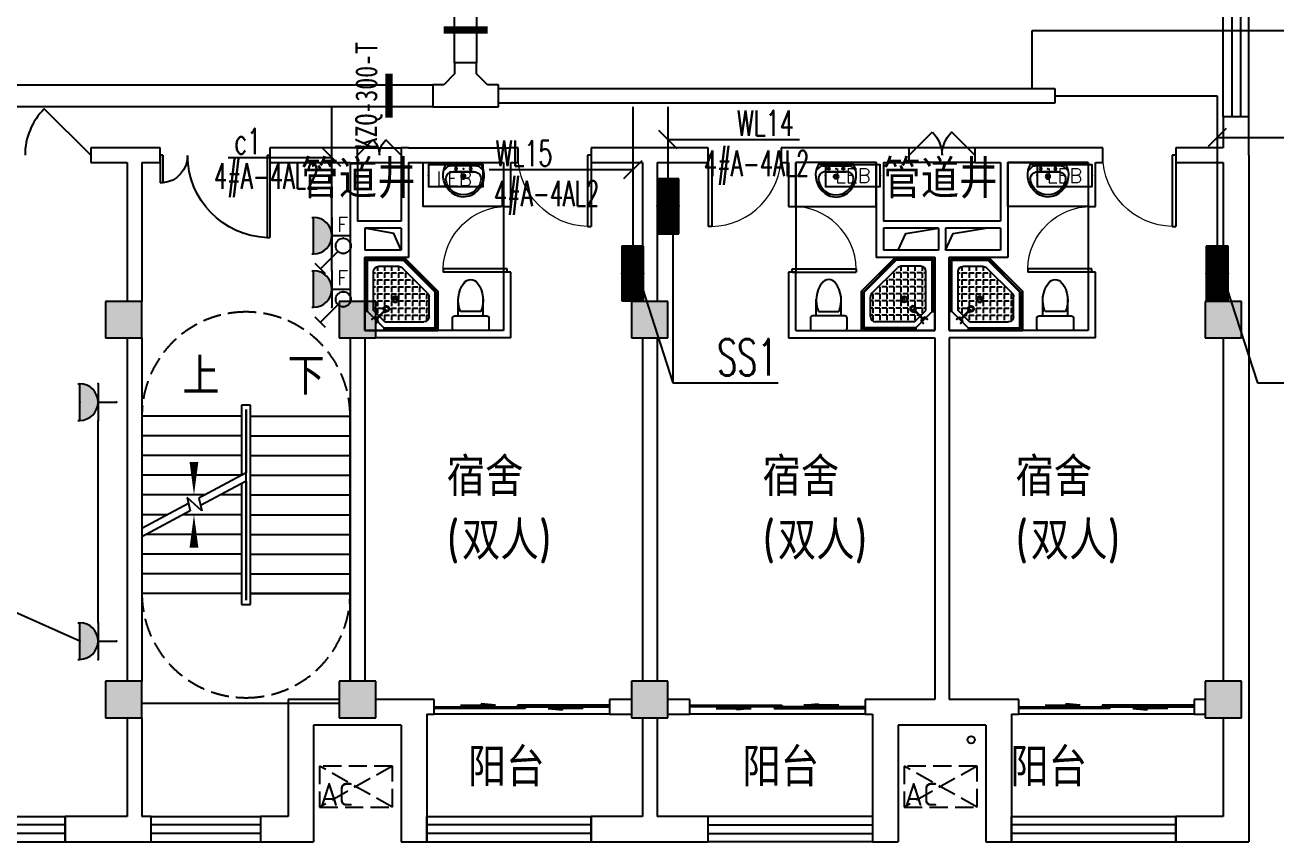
# Model space of a CAD drawing. Extents: x 1725663 to 4653551, y -550461 to 248782.
# Drawn here: x 2150700 to 2167821, y -526837 to -515654 of the extents above; entities that cross this region are included whole.
import ezdxf
from ezdxf.enums import TextEntityAlignment as Align

# ---------------------------------------------------------------- set-up
doc = ezdxf.new("R2010")
doc.units = 0
doc.header["$LTSCALE"] = 1000
doc.linetypes.add('DASH', pattern=[0.35, 0.25, -0.1])
for name, color, linetype in [('0-底图', 7, 'Continuous'), ('0000集水坑', 4, 'Continuous'), ('A-FLOR-STRS', 140, 'Continuous'), ('CABLETRAY', 4, 'Continuous'), ('CABLETRAY_DIM', 3, 'Continuous'), ('CLAYER', 7, 'Continuous'), ('COLUMN', 255, 'Continuous'), ('DIM-照明', 3, 'Continuous'), ('DIM-箱柜', 7, 'Continuous'), ('DIM_SYMB', 3, 'Continuous'), ('DOOR_FIRE', 4, 'Continuous'), ('EQUIP-插座', 3, 'Continuous'), ('EQUIP-照明', 3, 'Continuous'), ('EQUIP-箱柜', 3, 'Continuous'), ('PUB_HATCH', 8, 'Continuous'), ('PUB_TEXT', 7, 'Continuous'), ('STAIR', 2, 'Continuous'), ('TEL_TEXT', 7, 'Continuous'), ('WALL', 2, 'Continuous'), ('WINDOW', 4, 'Continuous'), ('WIRE-照明', 6, 'Continuous'), ('抗震支吊架', 2, 'Continuous'), ('洁具', 213, 'Continuous'), ('空调外机', 211, 'Continuous')]:
    doc.layers.add(name, color=color, linetype=linetype)
doc.styles.add('_TCH_DIM', font='SIMPLEX', dxfattribs={"width": 0.8, "height": 5, "bigfont": 'HZTXT'})
doc.styles.add('_TEL_DIM', font='SIMPLEX', dxfattribs={"width": 0.8, "height": 3.5, "bigfont": 'HZTXT'})
doc.styles.add('kzcad', font='', dxfattribs={"width": 0.8})
doc.styles.get("Standard").update_dxf_attribs({"font": 'geniso.shx', "bigfont": 'hztxt.shx'})
doc.styles.get('kzcad').set_extended_font_data('SimSun')

# ---------------------------------------------------------------- blocks, each defined once
blk = doc.blocks.new('*X490')
at = {"color": 0}
for p, q in [((-250, 33), (-83, 200)), ((-250, 68), (-118, 200)), ((-250, 104), (-154, 200)), ((-250, 139), (-189, 200)), ((-250, 174), (-224, 200)), ((-247, 0), (-47, 200)), ((-212, 0), (-12, 200)), ((-177, 0), (23, 200)), ((-141, 0), (59, 200)), ((-106, 0), (94, 200)), ((-71, 0), (129, 200)), ((-35, 0), (165, 200)), ((0, 0), (200, 200)), ((35, 0), (235, 200)), ((71, 0), (250, 179)), ((106, 0), (250, 144)), ((141, 0), (250, 109)), ((177, 0), (250, 73)), ((212, 0), (250, 38)), ((247, 0), (250, 3))]:
    blk.add_line(p, q, dxfattribs=at)
blk = doc.blocks.new('$equip$00002943')
for p, q in [((-0.75, 0.6), (-0.75, 0)), ((0.75, 0.6), (-0.75, 0.6)), ((0.75, 0), (0.75, 0.6)), ((-0.75, 0), (0.75, 0))]:
    blk.add_line(p, q)
for points, const_width in [([(-0.75, 0.3), (0.75, 0.3)], 0.6), ([(-0.75, 0.6), (-0.75, 0), (0.75, 0), (0.75, 0.6), (-0.75, 0.6), (-0.75, 0)], 0.02)]:
    blk.add_lwpolyline(points, dxfattribs=dict(const_width=const_width))
for p in [(0, 0.6), (-0.75, 0.3), (0, 0), (0.75, 0.3)]:
    blk.add_point(p)
at = {"xscale": 0.00300000000061118, "yscale": 0.00300000000061118, "zscale": 0.00300000000061118}
blk.add_blockref('*X490', (0, 0), dxfattribs=at)
at = {"color": 7, "style": '_TEL_DIM', "flags": 1}
for tag in ['A', 'REMARK']:
    blk.add_attdef(tag, text='', height=0.00002, dxfattribs=at).set_placement((0, 0), align=Align.MIDDLE_CENTER)
blk = doc.blocks.new('$equip$00001237')
for p, q in [((-0.5, 1.05), (-0.5, 1)), ((0.5, 1.05), (0.5, 1)), ((-0.5, 1), (0.5, 1)), ((0.5, 0.5), (-0.5, 0.5)), ((0, 0.5), (0, 0))]:
    blk.add_line(p, q)
blk.add_arc((0, 1), 0.5, 180, 0)
for p in [(0, 1), (-0.5, 0.5), (0.5, 0.5), (0, 0)]:
    blk.add_point(p)
for points in [[(0.433, 0.75), (-0.433, 0.75), (0.5, 1), (-0.5, 1)], [(0.25, 0.567), (-0.25, 0.567), (0.433, 0.75), (-0.433, 0.75)], [(0, 0.5), (0, 0.5), (0.25, 0.567), (-0.25, 0.567)]]:
    blk.add_solid(points)
at = {"flags": 9}
blk.add_attdef('A', (0, 0), '', height=0.00002, dxfattribs=at)
blk = doc.blocks.new('$equip$00001764')
for p, q in [((-0.5, 1.05), (-0.5, 1)), ((0.5, 1.05), (0.5, 1)), ((-0.5, 1), (0.5, 1)), ((0.5, 0.5), (-0.5, 0.5)), ((0, 0.5), (0, 0))]:
    blk.add_line(p, q)
blk.add_arc((0, 1), 0.5, 180, 0)
for p in [(-0.5, 0.5), (0.5, 0.5), (0, 0)]:
    blk.add_point(p)
for points in [[(0.433, 0.75), (-0.433, 0.75), (0.5, 1), (-0.5, 1)], [(0.25, 0.567), (-0.25, 0.567), (0.433, 0.75), (-0.433, 0.75)], [(0, 0.5), (0, 0.5), (0.25, 0.567), (-0.25, 0.567)]]:
    blk.add_solid(points)
at = {"color": 7, "style": '_TEL_DIM'}
blk.add_attdef('$TEXT$', text='', height=0.4, dxfattribs=at).set_placement((0.303, 0.211), align=Align.MIDDLE_CENTER)
at = {"color": 7, "style": '_TEL_DIM', "flags": 1}
blk.add_attdef('A', text='', height=0.00002, dxfattribs=at).set_placement((0, 0), align=Align.MIDDLE_CENTER)
blk = doc.blocks.new('$equip$00002327')
for p, q in [((0.147, 0.356), (0.625, 0.833)), ((0.484, 0.975), (0.766, 0.692))]:
    blk.add_line(p, q)
blk.add_circle((0, 0.208), 0.208)
for p in [(0, 0.417), (-0.208, 0.208), (0, 0), (0.208, 0.208)]:
    blk.add_point(p)
at = {"color": 7, "flags": 1}
blk.add_attdef('A', text='', height=0.00002, dxfattribs=at).set_placement((0, 0), align=Align.MIDDLE_CENTER)
blk = doc.blocks.new('$equip$00002908')
for p, q in [((0.75, 0.6), (-0.75, 0.6)), ((-0.75, 0.6), (-0.75, 0)), ((0.75, 0), (0.75, 0.6)), ((-0.75, 0), (0.75, 0))]:
    blk.add_line(p, q)
at = {"const_width": 0.04}
blk.add_lwpolyline([(-0.75, 0.6), (-0.75, 0), (0.75, 0), (0.75, 0.6), (-0.75, 0.6), (-0.75, 0)], dxfattribs=at)
for p in [(0, 0.6), (-0.75, 0.3), (0, 0), (0.75, 0.3)]:
    blk.add_point(p)
at = {"color": 7, "style": '_TEL_DIM'}
blk.add_attdef('$TEXT$', text='', height=0.4, dxfattribs=at).set_placement((0, 0.3), align=Align.MIDDLE_CENTER)
at = {"color": 7, "style": '_TEL_DIM', "flags": 1}
for tag in ['A', 'REMARK']:
    blk.add_attdef(tag, text='', height=0.00002, dxfattribs=at).set_placement((0, 0), align=Align.MIDDLE_CENTER)
blk = doc.blocks.new('2t21gqw')
at = {"layer": '0000集水坑'}
blk.add_circle((103100, -76400), 50, dxfattribs=at)
blk = doc.blocks.new('1F平面-CAD导入_dwg_Drawing4_t3_dwg_$plan$00001613-474159-1F-927810-1F')
at = {"layer": '洁具'}
for p, q in [((-30, 250), (-170, 250)), ((-200, 170), (-430, 170)), ((-260, -140), (-260, 140)), ((-200, -170), (-200, -220)), ((-170, -250), (-30, -250))]:
    blk.add_line(p, q, dxfattribs=at)
for points in [[(-200, 220), (-200, 170), (-200, -170), (-430, -170)], [(0, -220), (0, 220)]]:
    blk.add_lwpolyline(points, dxfattribs=at)
for centre, radius, start, end in [((-170, 220), 30, 90, 180), ((-30, 220), 30, 0, 90), ((-590, 0), 110, 123.4509, 236.5491), ((-413, -227), 398, 67.4505, 126.6381), ((-413, 227), 398, 233.3619, 292.5495), ((-170, -220), 30, 180, 270), ((-30, -220), 30, 270, 0)]:
    blk.add_arc(centre, radius, start, end, dxfattribs=at)
blk = doc.blocks.new('$lvtry$00000169')
at = {"color": 0}
for p, q in [((259, -36), (259, 0)), ((259, -36), (36, -259)), ((276, -120), (120, -276)), ((144, -151), (291, -298)), ((151, -144), (298, -291)), ((259, -24), (976, -24)), ((259, -36), (964, -36)), ((270, -213), (270, -143)), ((276, -120), (808, -120)), ((366, -213), (366, -143)), ((462, -213), (462, -143)), ((558, -213), (558, -143)), ((655, -213), (655, -143)), ((751, -213), (751, -143)), ((847, -213), (847, -143)), ((964, -36), (976, -24)), ((964, -36), (964, -525)), ((976, -24), (976, -530)), ((36, -259), (0, -259)), ((24, -259), (24, -976)), ((36, -259), (36, -964)), ((120, -276), (120, -808)), ((120, -309), (147, -309)), ((173, -309), (173, -239)), ((173, -309), (243, -309)), ((173, -405), (173, -335)), ((183, -213), (205, -213)), ((220, -213), (243, -213)), ((270, -213), (340, -213)), ((270, -263), (270, -239)), ((270, -405), (270, -335)), ((334, -309), (340, -309)), ((366, -213), (436, -213)), ((366, -309), (366, -239)), ((366, -309), (436, -309)), ((366, -405), (366, -335)), ((462, -213), (532, -213)), ((462, -309), (462, -239)), ((462, -309), (532, -309)), ((462, -405), (462, -335)), ((558, -213), (628, -213)), ((558, -309), (558, -239)), ((558, -309), (628, -309)), ((558, -405), (558, -335)), ((655, -213), (725, -213)), ((655, -309), (655, -239)), ((655, -309), (725, -309)), ((655, -405), (655, -335)), ((751, -213), (821, -213)), ((751, -309), (751, -239)), ((751, -309), (821, -309)), ((751, -405), (751, -335)), ((847, -213), (880, -213)), ((847, -309), (847, -239)), ((847, -309), (880, -309)), ((847, -405), (847, -335)), ((880, -192), (880, -460)), ((120, -405), (147, -405)), ((120, -501), (147, -501)), ((173, -405), (243, -405)), ((173, -501), (173, -431)), ((173, -501), (243, -501)), ((270, -405), (340, -405)), ((270, -501), (270, -431)), ((270, -501), (340, -501)), ((366, -405), (379, -405)), ((366, -501), (366, -431)), ((366, -501), (436, -501)), ((462, -405), (532, -405)), ((462, -501), (462, -431)), ((462, -501), (532, -501)), ((859, -511), (511, -859)), ((558, -405), (628, -405)), ((558, -501), (558, -431)), ((558, -501), (628, -501)), ((655, -405), (725, -405)), ((655, -501), (655, -431)), ((655, -501), (725, -501)), ((751, -405), (821, -405)), ((751, -501), (751, -431)), ((751, -501), (821, -501)), ((847, -405), (880, -405)), ((847, -501), (847, -431)), ((847, -501), (867, -501)), ((120, -598), (147, -598)), ((173, -598), (173, -528)), ((173, -598), (243, -598)), ((173, -694), (173, -624)), ((270, -598), (270, -528)), ((270, -598), (340, -598)), ((270, -694), (270, -624)), ((366, -598), (366, -528)), ((366, -598), (436, -598)), ((366, -694), (366, -624)), ((462, -598), (462, -528)), ((462, -598), (532, -598)), ((462, -694), (462, -624)), ((964, -525), (525, -964)), ((976, -530), (530, -976)), ((558, -598), (558, -528)), ((558, -598), (628, -598)), ((558, -694), (558, -624)), ((655, -598), (655, -528)), ((655, -598), (725, -598)), ((655, -694), (655, -624)), ((751, -598), (751, -528)), ((751, -598), (773, -598)), ((964, -525), (976, -530)), ((120, -694), (147, -694)), ((120, -790), (147, -790)), ((173, -694), (243, -694)), ((173, -790), (173, -720)), ((173, -790), (243, -790)), ((173, -878), (173, -816)), ((270, -694), (340, -694)), ((270, -790), (270, -720)), ((270, -790), (340, -790)), ((270, -880), (270, -816)), ((366, -694), (436, -694)), ((366, -790), (366, -720)), ((366, -790), (436, -790)), ((366, -880), (366, -816)), ((462, -694), (532, -694)), ((462, -790), (462, -720)), ((462, -790), (532, -790)), ((462, -880), (462, -816)), ((558, -694), (628, -694)), ((558, -790), (558, -720)), ((558, -790), (580, -790)), ((655, -694), (676, -694)), ((36, -964), (24, -976)), ((24, -976), (530, -976)), ((36, -964), (525, -964)), ((192, -880), (460, -880)), ((525, -964), (530, -976))]:
    blk.add_line(p, q, dxfattribs=at)
blk.add_lwpolyline([(0, 0), (0, -1000), (540, -1000), (1000, -540), (1000, 0)], close=True)
for points in [[(0, 0), (0, -1000)], [(0, 0), (1000, 0)], [(1000, 0), (1000, -540)], [(136, -190), (148, -178), (132, -162), (121, -174)], [(190, -136), (178, -148), (162, -132), (174, -121)], [(1000, -540), (540, -1000)], [(0, -1000), (540, -1000)]]:
    blk.add_lwpolyline(points, close=True, dxfattribs=at)
for radius in [43.8, 31.1]:
    blk.add_circle((416, -428), radius, dxfattribs=at)
for centre, radius, start, end in [((808, -192), 72, 0, 90), ((296, -296), 40.6, 142.583, 128.4197), ((296, -296), 28.6, 145.828, 125.6599), ((808, -460), 72, 315, 0), ((192, -808), 72, 180, 270), ((460, -808), 72, 270, 315)]:
    blk.add_arc(centre, radius, start, end, dxfattribs=at)
for p in [(103, -156, 0), (156, -102, 0), (416, -428, 0)]:
    blk.add_point(p, dxfattribs=at)
blk = doc.blocks.new('$lvtry$00000178')
at = {"color": 0}
for p, q in [((-238, 0), (238, 0)), ((-214, -36), (-272, -91)), ((-180, -23), (180, -23)), ((-142, -105), (140, -105)), ((140, -105), (-142, -105)), ((216, -37), (268, -91))]:
    blk.add_line(p, q, dxfattribs=at)
blk.add_lwpolyline([(-104, -430, 0.224698), (110, -425, 0.348046), (269, -79), (239, 0), (-241, 0), (-271, -79, 0.356844)], format="xyb", close=True, dxfattribs=at)
for centre, radius in [((-100, -65), 16.3), ((1, -172), 31.6), ((100, -65), 16.3)]:
    blk.add_circle(centre, radius, dxfattribs=at)
at = {"color": 0, "lineweight": 13}
blk.add_circle((1, -172), 23, dxfattribs=at)
at = {"color": 0}
for centre, radius, start, end in [((-142, -205), 100, 90, 190.5602), ((-180, -73), 50, 90, 133.181), ((140, -205), 100, 349.4398, 90), ((180, -73), 50, 44.5607, 90), ((-1, -179), 243, 190.5602, 349.4398)]:
    blk.add_arc(centre, radius, start, end, dxfattribs=at)
for p in [(0, -65), (1, -172)]:
    blk.add_point(p, dxfattribs=at)
blk = doc.blocks.new('A$C70365C93')
at = {"layer": '洁具'}
blk.add_lwpolyline([(-1900, 2300), (-1900, 1700), (-800, 1700), (-800, 2300)], close=True, dxfattribs=at)
blk.add_blockref('$lvtry$00000178', (-1350, 2280), dxfattribs=at)
at = {"layer": '洁具', "rotation": 180}
blk.add_blockref('$lvtry$00000169', (0, 0), dxfattribs=at)
at = {"layer": '洁具', "extrusion": (0, 0, -1), "xscale": -1, "zscale": -1, "rotation": 90}
blk.add_blockref('1F平面-CAD导入_dwg_Drawing4_t3_dwg_$plan$00001613-474159-1F-927810-1F', (1450, 0), dxfattribs=at)
blk = doc.blocks.new('A$Cf5a72a1b')
at = {"layer": '空调外机', "linetype": 'DASH'}
for p, q in [((1000, 563), (0, 0)), ((1000, 0), (0, 563))]:
    blk.add_line(p, q, dxfattribs=at)
blk.add_lwpolyline([(1000, 563), (0, 563), (0, 0), (1000, 0)], close=True, dxfattribs=at)
at = {"layer": 'PUB_TEXT'}
blk.add_text('AC', height=315, dxfattribs=at).set_placement((5, 18))
blk = doc.blocks.new('$DorLib2D$00000116')
at = {"color": 0}
for p, q in [((-0.5, 0), (-0.146, 0.354)), ((0.5, 0), (0.146, 0.354))]:
    blk.add_line(p, q, dxfattribs=at)
for centre, start, end in [((-0.5, 0), 0, 45), ((0.5, 0), 135, 180)]:
    blk.add_arc(centre, 0.5, start, end, dxfattribs=at)
blk = doc.blocks.new('$WINLIB2D$00000001')
at = {"color": 0}
for points in [[(-0.5, 0.5), (-0.5, -0.5)], [(-0.5, 0.5), (0.5, 0.5)], [(0.5, -0.5), (0.5, 0.5)], [(0.5, 0.1667), (-0.5, 0.1667)], [(0.5, -0.1667), (-0.5, -0.1667)], [(-0.5, -0.5), (0.5, -0.5)]]:
    blk.add_lwpolyline(points, dxfattribs=at)
blk = doc.blocks.new('$DorLib2D$00000131')
at = {"color": 0, "linetype": 'Continuous'}
for p, q in [((0.15, 0.125), (0.2319, 0.1973)), ((0.2319, 0.1973), (0.2319, 0.125)), ((-0.5, 0.125), (-0.5, 0)), ((0.0192, 0.125), (-0.5, 0.125)), ((0.0192, 0), (0.0192, 0.125)), ((0.35, 0.125), (0.15, 0.125)), ((-0.5, 0), (0.0192, 0)), ((-0.024, 0), (0.5, 0)), ((-0.024, -0.125), (-0.024, 0)), ((0.5, 0), (0.5, -0.125)), ((-0.35, -0.125), (-0.15, -0.125)), ((-0.2319, -0.1973), (-0.2319, -0.125)), ((-0.15, -0.125), (-0.2319, -0.1973)), ((0.5, -0.125), (-0.024, -0.125))]:
    blk.add_line(p, q, dxfattribs=at)
blk = doc.blocks.new('$DorLib2D$00000114')
at = {"color": 0}
blk.add_line((0.5, 0), (-0.207, 0.707), dxfattribs=at)
blk.add_arc((0.5, 0), 1, 135, 180, dxfattribs=at)
blk = doc.blocks.new('$DorLib2D$00000001')
for p, q in [((0.45, 0.975), (0.5, 0.975)), ((0.45, 0), (0.45, 0.975)), ((0.5, 0), (0.5, 0.975)), ((0.5, 0), (0.45, 0))]:
    blk.add_line(p, q)
at = {"lineweight": 13}
blk.add_arc((0.475, 0), 0.975, 91.4693, 180, dxfattribs=at)
blk = doc.blocks.new('$DorLib2D$00000225')
at = {"color": 0}
for p, q in [((0.475, -0.001), (0.475, 0.752)), ((0.475, 0.752), (0.5, 0.752)), ((0.5, -0.001), (0.5, 0.752)), ((-0.5, 0), (-0.5, 0.252)), ((-0.475, 0.252), (-0.5, 0.252)), ((-0.475, 0), (-0.475, 0.252)), ((-0.475, 0), (-0.5, 0)), ((0.475, -0.001), (0.5, -0.001))]:
    blk.add_line(p, q, dxfattribs=at)
for centre, radius, start, end in [((0.505, -0.002), 0.755, 92.2493, 179.7238), ((-0.501, 0.003), 0.251, 359.7899, 84.0974)]:
    blk.add_arc(centre, radius, start, end, dxfattribs=at)
blk = doc.blocks.new('gkhkjk')
at = {"layer": 'PUB_HATCH'}
for points in [[(1589057, -438303.8), (1588557, -438303.8), (1588557, -438803.8), (1589057, -438803.8)], [(1592257, -438303.8), (1591757, -438303.8), (1591757, -438803.8), (1592257, -438803.8)], [(1596257, -438303.8), (1595757, -438303.8), (1595757, -438803.8), (1596257, -438803.8)], [(1604107, -438303.8), (1603607, -438303.8), (1603607, -438803.8), (1604107, -438803.8)], [(1589057, -443503.8), (1588557, -443503.8), (1588557, -444003.8), (1589057, -444003.8)], [(1592257, -443503.8), (1591757, -443503.8), (1591757, -444003.8), (1592257, -444003.8)], [(1596257, -443503.8), (1595757, -443503.8), (1595757, -444003.8), (1596257, -444003.8)], [(1604107, -443503.8), (1603607, -443503.8), (1603607, -444003.8), (1604107, -444003.8)]]:
    blk.add_hatch(color=256, dxfattribs=at).paths.add_polyline_path(points)
for points in [[(1592607, -437603.8), (1592503.4, -437373.6), (1592107, -437303.8)], [(1599407, -437603.8), (1599510.6, -437373.6), (1599957, -437303.8)], [(1600057, -437603.8), (1600160.6, -437373.6), (1600607, -437303.8)]]:
    blk.add_lwpolyline(points)
at = {"layer": 'A-FLOR-STRS'}
for p, q in [((1590542, -439723.8), (1590422, -439723.8)), ((1590422, -439723.8), (1590422, -440684.4)), ((1590482, -439783.8), (1590482, -439783.8)), ((1590482, -439783.8), (1590482, -440652.5)), ((1590482, -440652.5), (1590482, -439783.8)), ((1590542, -442453.8), (1590542, -439723.8)), ((1589057, -439873.8), (1589057, -441411.9)), ((1590422, -439873.8), (1589057, -439873.8)), ((1590482, -439873.8), (1590482, -440652.5)), ((1590482, -442303.8), (1590482, -439873.8)), ((1590482, -439873.8), (1590482, -439873.8)), ((1590542, -439873.8), (1591907, -439873.8)), ((1591907, -442303.8), (1591907, -439873.8)), ((1590422, -440143.8), (1589057, -440143.8)), ((1590542, -440143.8), (1591907, -440143.8)), ((1590422, -440413.8), (1589057, -440413.8)), ((1590542, -440413.8), (1591907, -440413.8)), ((1590422, -440683.8), (1589057, -440683.8)), ((1590482, -440652.5), (1589837.1, -440996.2)), ((1590542, -440683.8), (1591907, -440683.8)), ((1590482, -440765.8), (1589860.5, -441097)), ((1590422, -440797.7), (1590422, -442453.8)), ((1590482, -440765.8), (1590482, -442303.8)), ((1590482, -440765.8), (1590482, -442393.8)), ((1590482, -442393.8), (1590482, -440765.8)), ((1589916.5, -440953.8), (1589057, -440953.8)), ((1589877.4, -441170), (1589677.3, -440990.2)), ((1589677.3, -440990.2), (1589719.5, -441172.1)), ((1589837.1, -440996.2), (1589877.4, -441170)), ((1590422, -440953.8), (1590129.1, -440953.8)), ((1590542, -440953.8), (1591907, -440953.8)), ((1589696.1, -441071.3), (1589057, -441411.9)), ((1589719.5, -441172.1), (1589057, -441525.2)), ((1589409.9, -441223.8), (1589057, -441223.8)), ((1590422, -441223.8), (1589622.5, -441223.8)), ((1590542, -441223.8), (1591907, -441223.8)), ((1589057, -441525.2), (1589057, -442303.8)), ((1590422, -441493.8), (1589115.9, -441493.8)), ((1590542, -441493.8), (1591907, -441493.8)), ((1590422, -441763.8), (1589057, -441763.8)), ((1590542, -441763.8), (1591907, -441763.8)), ((1590422, -442033.8), (1589057, -442033.8)), ((1590542, -442033.8), (1591907, -442033.8)), ((1590422, -442303.8), (1589057, -442303.8)), ((1589057, -442303.8), (1589057, -443503.8)), ((1590422, -442303.8), (1589057, -442303.8)), ((1590482, -442393.8), (1590482, -442393.8)), ((1590542, -442303.8), (1591907, -442303.8)), ((1591907, -442303.8), (1590542, -442303.8)), ((1591907, -443503.8), (1591907, -442303.8)), ((1590422, -442453.8), (1590542, -442453.8)), ((1589057, -443803.8), (1591757, -443803.8))]:
    blk.add_line(p, q, dxfattribs=at)
at = {"layer": 'COLUMN'}
for p, q in [((1589057, -438303.8), (1588557, -438303.8)), ((1588557, -438303.8), (1588557, -438803.8)), ((1589057, -438803.8), (1589057, -438303.8)), ((1592257, -438303.8), (1591757, -438303.8)), ((1591757, -438303.8), (1591757, -438803.8)), ((1592257, -438803.8), (1592257, -438303.8)), ((1596257, -438303.8), (1595757, -438303.8)), ((1595757, -438303.8), (1595757, -438803.8)), ((1596257, -438803.8), (1596257, -438303.8)), ((1604107, -438303.8), (1603607, -438303.8)), ((1603607, -438303.8), (1603607, -438803.8)), ((1604107, -438803.8), (1604107, -438303.8)), ((1588557, -438803.8), (1589057, -438803.8)), ((1591757, -438803.8), (1592257, -438803.8)), ((1595757, -438803.8), (1596257, -438803.8)), ((1603607, -438803.8), (1604107, -438803.8)), ((1589057, -443503.8), (1588557, -443503.8)), ((1588557, -443503.8), (1588557, -444003.8)), ((1589057, -444003.8), (1589057, -443503.8)), ((1592257, -443503.8), (1591757, -443503.8)), ((1591757, -443503.8), (1591757, -444003.8)), ((1592257, -444003.8), (1592257, -443503.8)), ((1596257, -443503.8), (1595757, -443503.8)), ((1595757, -443503.8), (1595757, -444003.8)), ((1596257, -444003.8), (1596257, -443503.8)), ((1604107, -443503.8), (1603607, -443503.8)), ((1603607, -443503.8), (1603607, -444003.8)), ((1604107, -444003.8), (1604107, -443503.8)), ((1588557, -444003.8), (1589057, -444003.8)), ((1591757, -444003.8), (1592257, -444003.8)), ((1595757, -444003.8), (1596257, -444003.8)), ((1603607, -444003.8), (1604107, -444003.8))]:
    blk.add_line(p, q, dxfattribs=at)
at = {"layer": 'DIM_SYMB'}
for points in [[(1589769.5, -439738.8, 0, 0, 0), (1589769.5, -440953.8, 0, 120, 0), (1589769.5, -440503.8, 0, 0, 0)], [(1591194.5, -439738.8, 0, 0, 0), (1591194.5, -443053.8, 0, 0, 0), (1589769.5, -443053.8, 0, 0, 0), (1589769.5, -441223.8, 0, 120, 0), (1589769.5, -441673.8, 0, 0, 0)]]:
    blk.add_lwpolyline(points, format="xyseb", dxfattribs=at)
at = {"layer": 'DOOR_FIRE'}
for p, q in [((1592007, -436203.8), (1592607, -436203.8)), ((1600457, -436203.8), (1599557, -436203.8)), ((1592007, -436403.8), (1592607, -436403.8)), ((1600457, -436403.8), (1599557, -436403.8))]:
    blk.add_line(p, q, dxfattribs=at)
at = {"layer": 'STAIR', "color": 9, "linetype": 'DASH'}
for p, q in [((1590482, -438448.8), (1590482, -438448.8)), ((1590482, -443728.8), (1590482, -443728.8))]:
    blk.add_line(p, q, dxfattribs=at)
for points in [[(1589057, -439873.8, -0.4142136), (1590482, -438448.8)], [(1591907, -439873.8, 0.4142136), (1590482, -438448.8)], [(1589057, -442303.8, 0.4142136), (1590482, -443728.8)], [(1591907, -442303.8, -0.4142136), (1590482, -443728.8)]]:
    blk.add_lwpolyline(points, format="xyb", dxfattribs=at)
at = {"layer": 'WALL'}
for p, q in [((1604207, -435778.8), (1603857, -435778.8)), ((1603857, -435778.8), (1603857, -436203.8)), ((1604207, -436303.8), (1604207, -435778.8)), ((1588957, -436203.8), (1588357, -436203.8)), ((1588357, -436203.8), (1588357, -436403.8)), ((1589307, -436203.8), (1588957, -436203.8)), ((1589307, -436403.8), (1589307, -436203.8)), ((1592007, -436203.8), (1590807, -436203.8)), ((1590807, -436203.8), (1590807, -436403.8)), ((1592007, -436403.8), (1592007, -436203.8)), ((1592707, -436203.8), (1592607, -436203.8)), ((1592607, -436203.8), (1592607, -436403.8)), ((1592707, -436203.8), (1594107, -436203.8)), ((1594207, -436203.8), (1594107, -436203.8)), ((1594207, -436403.8), (1594207, -436203.8)), ((1596007, -436203.8), (1595207, -436203.8)), ((1595207, -436203.8), (1595207, -436403.8)), ((1596807, -436203.8), (1596007, -436203.8)), ((1596807, -436403.8), (1596807, -436203.8)), ((1597907, -436203.8), (1597807, -436203.8)), ((1597807, -436203.8), (1597807, -436403.8)), ((1599107, -436203.8), (1597907, -436203.8)), ((1599557, -436203.8), (1599107, -436203.8)), ((1599557, -436403.8), (1599557, -436203.8)), ((1600907, -436203.8), (1600457, -436203.8)), ((1600457, -436203.8), (1600457, -436403.8)), ((1602107, -436203.8), (1600907, -436203.8)), ((1602207, -436203.8), (1602107, -436203.8)), ((1602207, -436403.8), (1602207, -436203.8)), ((1603857, -436203.8), (1603207, -436203.8)), ((1603207, -436203.8), (1603207, -436403.8)), ((1588357, -436403.8), (1588857, -436403.8)), ((1588857, -436403.8), (1588857, -438303.8)), ((1589057, -436403.8), (1589307, -436403.8)), ((1589057, -436403.8), (1589057, -438303.8)), ((1590807, -436403.8), (1591907, -436403.8)), ((1591907, -436403.8), (1591907, -437203.8)), ((1592007, -436403.8), (1592007, -437203.8)), ((1592607, -436403.8), (1592607, -437203.8)), ((1592707, -436403.8), (1594007, -436403.8)), ((1592707, -436403.8), (1592707, -437203.8)), ((1594007, -436403.8), (1594007, -437003.8)), ((1594107, -436403.8), (1594207, -436403.8)), ((1594107, -437003.8), (1594107, -436403.8)), ((1595207, -436403.8), (1595907, -436403.8)), ((1595907, -436403.8), (1595907, -438303.8)), ((1596107, -436403.8), (1596807, -436403.8)), ((1596107, -436403.8), (1596107, -438303.8)), ((1597807, -436403.8), (1597907, -436403.8)), ((1597907, -436403.8), (1597907, -437003.8)), ((1599107, -436403.8), (1598007, -436403.8)), ((1598007, -437003.8), (1598007, -436403.8)), ((1599107, -436403.8), (1599107, -437203.8)), ((1599207, -436403.8), (1599557, -436403.8)), ((1599207, -436403.8), (1599207, -437203.8)), ((1600457, -436403.8), (1600807, -436403.8)), ((1600807, -436403.8), (1600807, -437203.8)), ((1602007, -436403.8), (1600907, -436403.8)), ((1600907, -436403.8), (1600907, -437203.8)), ((1602007, -436403.8), (1602007, -437003.8)), ((1602107, -437003.8), (1602107, -436403.8)), ((1602107, -436403.8), (1602207, -436403.8)), ((1603207, -436403.8), (1603857, -436403.8)), ((1603857, -436403.8), (1603857, -438303.8)), ((1604207, -436303.8), (1604207, -438553.8)), ((1594007, -437003.8), (1594107, -437003.8)), ((1597907, -437003.8), (1598007, -437003.8)), ((1602007, -437003.8), (1602107, -437003.8)), ((1591907, -437203.8), (1591907, -437603.8)), ((1592607, -437203.8), (1592007, -437203.8)), ((1592707, -437203.8), (1592707, -437703.8)), ((1599107, -437203.8), (1599107, -437703.8)), ((1600007, -437203.8), (1599207, -437203.8)), ((1600807, -437203.8), (1600007, -437203.8)), ((1600907, -437203.8), (1600907, -437703.8)), ((1592107, -437303.8), (1592107, -437603.8)), ((1592607, -437303.8), (1592107, -437303.8)), ((1592607, -437303.8), (1592607, -437603.8)), ((1599957, -437303.8), (1599207, -437303.8)), ((1599207, -437303.8), (1599207, -437603.8)), ((1599957, -437303.8), (1599957, -437603.8)), ((1600807, -437303.8), (1600057, -437303.8)), ((1600057, -437303.8), (1600057, -437603.8)), ((1600807, -437303.8), (1600807, -437603.8)), ((1591907, -437603.8), (1591907, -438303.8)), ((1592607, -437603.8), (1592107, -437603.8)), ((1592107, -437703.8), (1592107, -438303.8)), ((1592707, -437703.8), (1592107, -437703.8)), ((1599907, -437703.8), (1599107, -437703.8)), ((1599957, -437603.8), (1599207, -437603.8)), ((1599907, -437703.8), (1599907, -438703.8)), ((1600807, -437603.8), (1600057, -437603.8)), ((1600107, -437703.8), (1600107, -438703.8)), ((1600907, -437703.8), (1600107, -437703.8)), ((1594107, -437903.8), (1594007, -437903.8)), ((1594007, -437903.8), (1594007, -438703.8)), ((1594107, -438803.8), (1594107, -437903.8)), ((1598007, -437903.8), (1597907, -437903.8)), ((1597907, -437903.8), (1597907, -438803.8)), ((1598007, -438703.8), (1598007, -437903.8)), ((1602107, -437903.8), (1602007, -437903.8)), ((1602007, -437903.8), (1602007, -438703.8)), ((1602107, -438803.8), (1602107, -437903.8)), ((1604207, -438553.8), (1604207, -443903.8)), ((1594007, -438703.8), (1592257, -438703.8)), ((1598007, -438703.8), (1599907, -438703.8)), ((1602007, -438703.8), (1600107, -438703.8)), ((1588857, -438803.8), (1588857, -443503.8)), ((1589057, -438803.8), (1589057, -443503.8)), ((1591907, -438803.8), (1591907, -443503.8)), ((1592107, -438803.8), (1592107, -443503.8)), ((1594107, -438803.8), (1592257, -438803.8)), ((1595907, -438803.8), (1595907, -443503.8)), ((1596107, -438803.8), (1596107, -443503.8)), ((1597907, -438803.8), (1599907, -438803.8)), ((1599907, -438803.8), (1599907, -443753.8)), ((1602107, -438803.8), (1600107, -438803.8)), ((1600107, -438803.8), (1600107, -443753.8)), ((1603857, -438803.8), (1603857, -443503.8)), ((1591757, -443753.8), (1591057, -443753.8)), ((1591057, -443753.8), (1591057, -445353.8)), ((1592707, -443753.8), (1592257, -443753.8)), ((1593057, -443753.8), (1592707, -443753.8)), ((1593057, -443953.8), (1593057, -443753.8)), ((1595757, -443753.8), (1595457, -443753.8)), ((1595457, -443753.8), (1595457, -443953.8)), ((1596557, -443753.8), (1596257, -443753.8)), ((1596557, -443953.8), (1596557, -443753.8)), ((1599307, -443753.8), (1598957, -443753.8)), ((1598957, -443753.8), (1598957, -443953.8)), ((1599907, -443753.8), (1599307, -443753.8)), ((1600707, -443753.8), (1600107, -443753.8)), ((1601057, -443753.8), (1600707, -443753.8)), ((1601057, -443953.8), (1601057, -443753.8)), ((1603607, -443753.8), (1603457, -443753.8)), ((1603457, -443753.8), (1603457, -443953.8)), ((1604207, -443903.8), (1604207, -445703.8)), ((1588857, -444003.8), (1588857, -445353.8)), ((1589057, -444003.8), (1589057, -445353.8)), ((1592007, -444103.8), (1591407, -444103.8)), ((1591407, -444103.8), (1591407, -445703.8)), ((1592607, -444103.8), (1592007, -444103.8)), ((1592607, -444103.8), (1592607, -445703.8)), ((1592957, -443953.8), (1592957, -445353.8)), ((1592957, -443953.8), (1593057, -443953.8)), ((1595457, -443953.8), (1595757, -443953.8)), ((1595907, -444003.8), (1595907, -445353.8)), ((1596107, -444003.8), (1596107, -445353.8)), ((1596257, -443953.8), (1596557, -443953.8)), ((1598957, -443953.8), (1599057, -443953.8)), ((1599057, -443953.8), (1599057, -445353.8)), ((1599407, -444103.8), (1599407, -445703.8)), ((1600007, -444103.8), (1599407, -444103.8)), ((1600607, -444103.8), (1600007, -444103.8)), ((1600607, -444103.8), (1600607, -445703.8)), ((1600957, -443953.8), (1600957, -445353.8)), ((1600957, -443953.8), (1601057, -443953.8)), ((1603457, -443953.8), (1603607, -443953.8)), ((1603857, -444003.8), (1603857, -445353.8)), ((1588857, -445353.8), (1588007, -445353.8)), ((1588007, -445353.8), (1588007, -445703.8)), ((1589181.9, -445353.8), (1589057, -445353.8)), ((1589181.9, -445703.8), (1589181.9, -445353.8)), ((1591057, -445353.8), (1590682, -445353.8)), ((1590682, -445353.8), (1590682, -445703.8)), ((1592957, -445703.8), (1592957, -445353.8)), ((1595907, -445353.8), (1595207, -445353.8)), ((1595207, -445353.8), (1595207, -445703.8)), ((1596807, -445353.8), (1596107, -445353.8)), ((1596807, -445703.8), (1596807, -445353.8)), ((1599057, -445353.8), (1599057, -445703.8)), ((1600957, -445703.8), (1600957, -445353.8)), ((1603857, -445353.8), (1603207, -445353.8)), ((1603207, -445353.8), (1603207, -445703.8)), ((1588007, -445703.8), (1588957, -445703.8)), ((1588957, -445703.8), (1589181.9, -445703.8)), ((1590682, -445703.8), (1591407, -445703.8)), ((1592607, -445703.8), (1592957, -445703.8)), ((1595207, -445703.8), (1596007, -445703.8)), ((1596007, -445703.8), (1596807, -445703.8)), ((1599057, -445703.8), (1599407, -445703.8)), ((1600607, -445703.8), (1600957, -445703.8)), ((1603207, -445703.8), (1604207, -445703.8))]:
    blk.add_line(p, q, dxfattribs=at)
at = {"layer": 'WINDOW'}
for p, q in [((1594007, -437003.8), (1594007, -437903.8)), ((1598007, -437003.8), (1598007, -437903.8)), ((1602007, -437003.8), (1602007, -437903.8)), ((1595457, -443953.8), (1593057, -443953.8)), ((1598957, -443953.8), (1596557, -443953.8)), ((1603457, -443953.8), (1601057, -443953.8))]:
    blk.add_line(p, q, dxfattribs=at)
for name, p in [('2t21gqw', (1497307, -367903.8)), ('A$C70365C93', (1599907, -438703.8)), ('A$Cf5a72a1b', (1591487, -445227.3)), ('A$Cf5a72a1b', (1599487, -445227.3))]:
    blk.add_blockref(name, p)
at = {"xscale": -1, "rotation": 359.9999999999999}
for p in [(1592107, -438703.8), (1600107, -438703.8)]:
    blk.add_blockref('A$C70365C93', p, dxfattribs=at)
at = {"layer": 'DOOR_FIRE', "zscale": 200}
for name, p, xscale, yscale, rotation in [('$DorLib2D$00000114', (1587907, -436303.8), -900, -900, 180), ('$DorLib2D$00000116', (1600007, -436303.8), 900, -900, 179.9999999994664), ('$DorLib2D$00000225', (1590057, -436303.8), -1500, 1500, 180)]:
    blk.add_blockref(name, p, dxfattribs=dict(at, xscale=xscale, yscale=yscale, rotation=rotation))
at = {"layer": 'DOOR_FIRE', "xscale": -600, "yscale": 600, "zscale": 200}
blk.add_blockref('$DorLib2D$00000116', (1592307, -436303.8), dxfattribs=at)
at = {"layer": 'WINDOW'}
for name, p, xscale, yscale, zscale, rotation in [('$WINLIB2D$00000001', (1604032, -435078.8), -1400, 350, -1400, 269.9999999999944), ('$DorLib2D$00000001', (1594057, -437453.8), 900, -900, 900, 270), ('$DorLib2D$00000001', (1597957, -437453.8), 900, 900, 900, 270), ('$DorLib2D$00000001', (1602057, -437453.8), 900, -900, 900, 270), ('$DorLib2D$00000131', (1594257, -443853.8), -2400, 200, -2400, 180), ('$DorLib2D$00000131', (1597757, -443853.8), 2400, 200, 2400, 180), ('$DorLib2D$00000131', (1602257, -443853.8), -2400, 200, -2400, 180), ('$WINLIB2D$00000001', (1586882, -445528.8), -2249.999999993481, -350, -2249.999999993481, 180), ('$WINLIB2D$00000001', (1589932, -445528.8), -1500.092589734973, 350, -1500.092589734973, 180), ('$WINLIB2D$00000001', (1594082, -445528.8), -2249.999999993481, -350, -2249.999999993481, 180), ('$WINLIB2D$00000001', (1597932, -445528.8), 2249.999999993481, -350, 2249.999999993481, 180), ('$WINLIB2D$00000001', (1602082, -445528.8), -2249.999999993481, -350, -2249.999999993481, 180)]:
    blk.add_blockref(name, p, dxfattribs=dict(at, xscale=xscale, yscale=yscale, zscale=zscale, rotation=rotation))
at = {"layer": 'WINDOW', "yscale": -1000}
for p, xscale, zscale in [((1594707, -436303.8), 1000, 1000), ((1597307, -436303.8), -1000, -1000), ((1602707, -436303.8), 1000, 1000)]:
    blk.add_blockref('$DorLib2D$00000001', p, dxfattribs=dict(at, xscale=xscale, zscale=zscale))
at = {"layer": 'CLAYER'}
for p in [(1591227.3, -436890.8), (1599192.3, -436890.8)]:
    blk.add_text('管道井', height=525, dxfattribs=at).set_placement(p)
at = {"layer": 'PUB_TEXT', "color": 7, "style": '_TCH_DIM'}
for s, p in [('上', (1589613.1, -439581.3)), ('下', (1591052.1, -439581.3))]:
    blk.add_text(s, height=506.4, dxfattribs=at).set_placement(p)
at = {"layer": 'PUB_TEXT'}
for s, p in [('宿舍', (1593228.1, -440967.6)), ('宿舍', (1597550.3, -440967.6)), ('宿舍', (1601012.2, -440967.6)), ('(', (1593228.1, -441839.7)), ('双人', (1593438.1, -441839.7)), (')', (1594488.1, -441839.7)), ('(', (1597550.3, -441839.7)), ('双人', (1597760.3, -441839.7)), (')', (1598810.3, -441839.7)), ('(', (1601012.2, -441839.7)), ('双人', (1601222.2, -441839.7)), (')', (1602272.2, -441839.7)), ('阳台', (1593518, -444941.9)), ('阳台', (1597274.5, -444941.9)), ('阳台', (1600941.5, -444941.9))]:
    blk.add_text(s, height=525, dxfattribs=at).set_placement(p)

msp = doc.modelspace()

# ---------------------------------------------------------------- linework, layer by layer
at = {"layer": 'CABLETRAY'}
for p, q in [((2156580, -516172), (2156580, -457614)), ((2156580, -516172), (2156580, -457614)), ((2156880, -457614), (2156880, -516172)), ((2156880, -457614), (2156880, -516172)), ((2156880, -516172), (2156580, -516172)), ((2156880, -516172), (2156580, -516172)), ((2156580, -516172), (2156580, -516322)), ((2156880, -516172), (2156580, -516172)), ((2156580, -516172), (2156580, -516322)), ((2156880, -516172), (2156580, -516172)), ((2156880, -516172), (2156580, -516172)), ((2156580, -516172), (2156580, -516322)), ((2156880, -516172), (2156580, -516172)), ((2156580, -516172), (2156580, -516322)), ((2156880, -516322), (2156880, -516172)), ((2156880, -516322), (2156880, -516172)), ((2156880, -516322), (2156880, -516172)), ((2156880, -516322), (2156880, -516172)), ((2156580, -516322), (2156430, -516472)), ((2156580, -516322), (2156430, -516472)), ((2156580, -516322), (2156430, -516472)), ((2156580, -516322), (2156430, -516472)), ((2157030, -516472), (2156880, -516322)), ((2157030, -516472), (2156880, -516322)), ((2157030, -516472), (2156880, -516322)), ((2157030, -516472), (2156880, -516322)), ((2070405, -516472), (2156280, -516472)), ((2149516, -516472), (2156280, -516472)), ((2156430, -516472), (2156280, -516472)), ((2156280, -516472), (2156280, -516772)), ((2156430, -516472), (2156280, -516472)), ((2156280, -516472), (2156280, -516772)), ((2156280, -516472), (2156280, -516772)), ((2156430, -516472), (2156280, -516472)), ((2156280, -516472), (2156280, -516772)), ((2156430, -516472), (2156280, -516472)), ((2156280, -516472), (2156280, -516772)), ((2156280, -516472), (2156280, -516772)), ((2157180, -516472), (2157030, -516472)), ((2157180, -516472), (2157030, -516472)), ((2157180, -516472), (2157030, -516472)), ((2157180, -516472), (2157030, -516472)), ((2157180, -516772), (2157180, -516472)), ((2157180, -516772), (2157180, -516472)), ((2157180, -516772), (2157180, -516472)), ((2157180, -516772), (2157180, -516472)), ((2157180, -516722), (2157180, -516522)), ((2157180, -516522), (2164794, -516522)), ((2157180, -516722), (2157180, -516522)), ((2157180, -516522), (2164794, -516522)), ((2157180, -516722), (2157180, -516522)), ((2157180, -516522), (2164794, -516522)), ((2157180, -516722), (2157180, -516522)), ((2157180, -516522), (2164794, -516522)), ((2164794, -516522), (2164794, -516722)), ((2164794, -516522), (2164794, -516722)), ((2164794, -516522), (2164794, -516722)), ((2164794, -516522), (2164794, -516722)), ((2156280, -516772), (2070405, -516772)), ((2156280, -516772), (2149516, -516772)), ((2156280, -516772), (2157180, -516772)), ((2156280, -516772), (2157180, -516772)), ((2156280, -516772), (2157180, -516772)), ((2156280, -516772), (2157180, -516772)), ((2164794, -516722), (2157180, -516722)), ((2164794, -516722), (2157180, -516722)), ((2164794, -516722), (2157180, -516722)), ((2164794, -516722), (2157180, -516722))]:
    msp.add_line(p, q, dxfattribs=at)
at = {"layer": 'CABLETRAY_DIM'}
for p, q in [((2164486, -516522), (2164486, -515728)), ((2164486, -515728), (2168118, -515728)), ((2164486, -516522), (2164486, -515728)), ((2164486, -515728), (2168118, -515728)), ((2164486, -516522), (2164486, -515728)), ((2164486, -515728), (2168118, -515728)), ((2164486, -516522), (2164486, -515728)), ((2164486, -515728), (2168118, -515728))]:
    msp.add_line(p, q, dxfattribs=at)
at = {"layer": 'DIM-照明'}
for p, q in [((2159624, -517347), (2159376, -517100)), ((2159624, -517347), (2159376, -517100)), ((2167141, -517069), (2166893, -517317)), ((2167141, -517069), (2166893, -517317)), ((2155024, -517593), (2154776, -517346)), ((2155024, -517593), (2154776, -517346)), ((2159141, -517511), (2158893, -517759)), ((2159141, -517511), (2158893, -517759))]:
    msp.add_line(p, q, dxfattribs=at)
for points in [[(2167017, -517193), (2168497, -517193)], [(2167017, -517193), (2168497, -517193)], [(2159500, -517223), (2160356, -517223)], [(2159500, -517223), (2160356, -517223)], [(2160356, -517223), (2161299, -517223)], [(2160356, -517223), (2161299, -517223)], [(2153900, -517470), (2153479, -517470)], [(2153900, -517470), (2153479, -517470)], [(2154900, -517470), (2153900, -517470)], [(2154900, -517470), (2153900, -517470)], [(2157986, -517635), (2157054, -517635)], [(2157986, -517635), (2157054, -517635)], [(2159017, -517635), (2157986, -517635)], [(2159017, -517635), (2157986, -517635)]]:
    msp.add_lwpolyline(points, dxfattribs=at)
at = {"layer": 'DIM-箱柜'}
for p, q in [((2159566, -518511), (2159566, -520552)), ((2159566, -518511), (2159566, -520552)), ((2159150, -519262), (2159566, -520552)), ((2159150, -519262), (2159566, -520552)), ((2167150, -519262), (2167566, -520552)), ((2159566, -520552), (2161009, -520552)), ((2159566, -520552), (2161009, -520552)), ((2167566, -520552), (2169009, -520552))]:
    msp.add_line(p, q, dxfattribs=at)
at = {"layer": 'WIRE-照明'}
for p, q in [((2164794, -516622), (2167017, -516622)), ((2167017, -516622), (2167017, -518679)), ((2154900, -519018), (2154900, -516772)), ((2159017, -516772), (2159017, -518679)), ((2159500, -516772), (2159500, -517761)), ((2151700, -523837), (2151700, -521066)), ((2151450, -524087), (2148650, -522843))]:
    msp.add_line(p, q, dxfattribs=at)
at = {"layer": '抗震支吊架', "color": 2, "const_width": 100}
for points in [[(2156430, -515722), (2157030, -515722)], [(2155680, -516922), (2155680, -516322)]]:
    msp.add_lwpolyline(points, dxfattribs=at)

# ---------------------------------------------------------------- block references
at = {"layer": '0-底图'}
msp.add_blockref('gkhkjk', (563243, -81133), dxfattribs=at)
at = {"layer": 'EQUIP-插座'}
ref = msp.add_blockref('$equip$00001764', (2155150, -518537), dxfattribs=dict(at, xscale=500, yscale=500, zscale=500, rotation=90))
ref.add_attrib('$TEXT$', 'F', dxfattribs={"layer": '0', "color": 7, "height": 200, "style": '_TEL_DIM'}).set_placement((2155045, -518385), align=Align.MIDDLE_CENTER)
ref = msp.add_blockref('$equip$00001764', (2155150, -519268), dxfattribs=dict(at, xscale=500, yscale=500, zscale=500, rotation=90))
ref.add_attrib('$TEXT$', 'F', dxfattribs={"layer": '0', "color": 7, "height": 200, "style": '_TEL_DIM'}).set_placement((2155045, -519116), align=Align.MIDDLE_CENTER)
at = {"layer": 'EQUIP-插座', "xscale": 500, "yscale": 500, "zscale": 500, "rotation": 90}
for p in [(2151950, -520816), (2151950, -524087)]:
    msp.add_blockref('$equip$00001237', p, dxfattribs=at)
at = {"layer": 'EQUIP-照明', "xscale": 500, "yscale": 500, "zscale": 500, "rotation": 180}
for p in [(2155056, -518574), (2155056, -519305)]:
    msp.add_blockref('$equip$00002327', p, dxfattribs=at)
at = {"layer": 'EQUIP-箱柜'}
ref = msp.add_blockref('$equip$00002908', (2156597, -517866), dxfattribs=dict(at, xscale=500, yscale=500, zscale=500))
ref.add_attrib('$TEXT$', 'LEB', dxfattribs={"layer": '0', "color": 7, "height": 200, "style": '_TEL_DIM'}).set_placement((2156573, -517757), align=Align.MIDDLE_CENTER)
at = {"layer": 'EQUIP-箱柜', "xscale": 500, "yscale": 500, "zscale": 500}
for p in [(2162031, -517866), (2164928, -517866)]:
    msp.add_blockref('$equip$00002908', p, dxfattribs=at).add_auto_attribs({'$TEXT$': 'LEB'})
for p, rotation in [((2159350, -518136), 270), ((2159167, -519054), 90), ((2167167, -519054), 90)]:
    msp.add_blockref('$equip$00002943', p, dxfattribs=dict(at, rotation=rotation))

# ---------------------------------------------------------------- texts
at = {"layer": 'DIM-照明', "color": 7, "style": '_TEL_DIM', "width": 0.64}
for s, p in [('WL14', (2160444, -517173)), ('WL14', (2160444, -517173)), ('c1', (2153567, -517420)), ('c1', (2153567, -517420)), ('WL15', (2157141, -517585)), ('WL15', (2157141, -517585))]:
    msp.add_text(s, height=350, dxfattribs=at).set_placement(p)
at = {"layer": 'DIM-箱柜', "color": 7, "style": '_TEL_DIM', "width": 0.64}
msp.add_text('SS1', height=500, dxfattribs=at).set_placement((2160174, -520452))
msp.add_text('SS1', height=500, dxfattribs=at).set_placement((2160174, -520452))
at = {"layer": 'TEL_TEXT', "style": '_TEL_DIM', "width": 0.6}
for p in [(2159993, -517723), (2153287, -517896), (2157118, -518135)]:
    msp.add_text('4#A-4AL2', height=350, dxfattribs=at).set_placement(p)
at = {"layer": '抗震支吊架', "color": 2, "style": 'kzcad', "width": 0.8}
msp.add_text('KZQ-300-T', height=300, rotation=89.8854, dxfattribs=at).set_placement((2155520, -516622), align=Align.CENTER)

doc.saveas('drawing.dxf')
